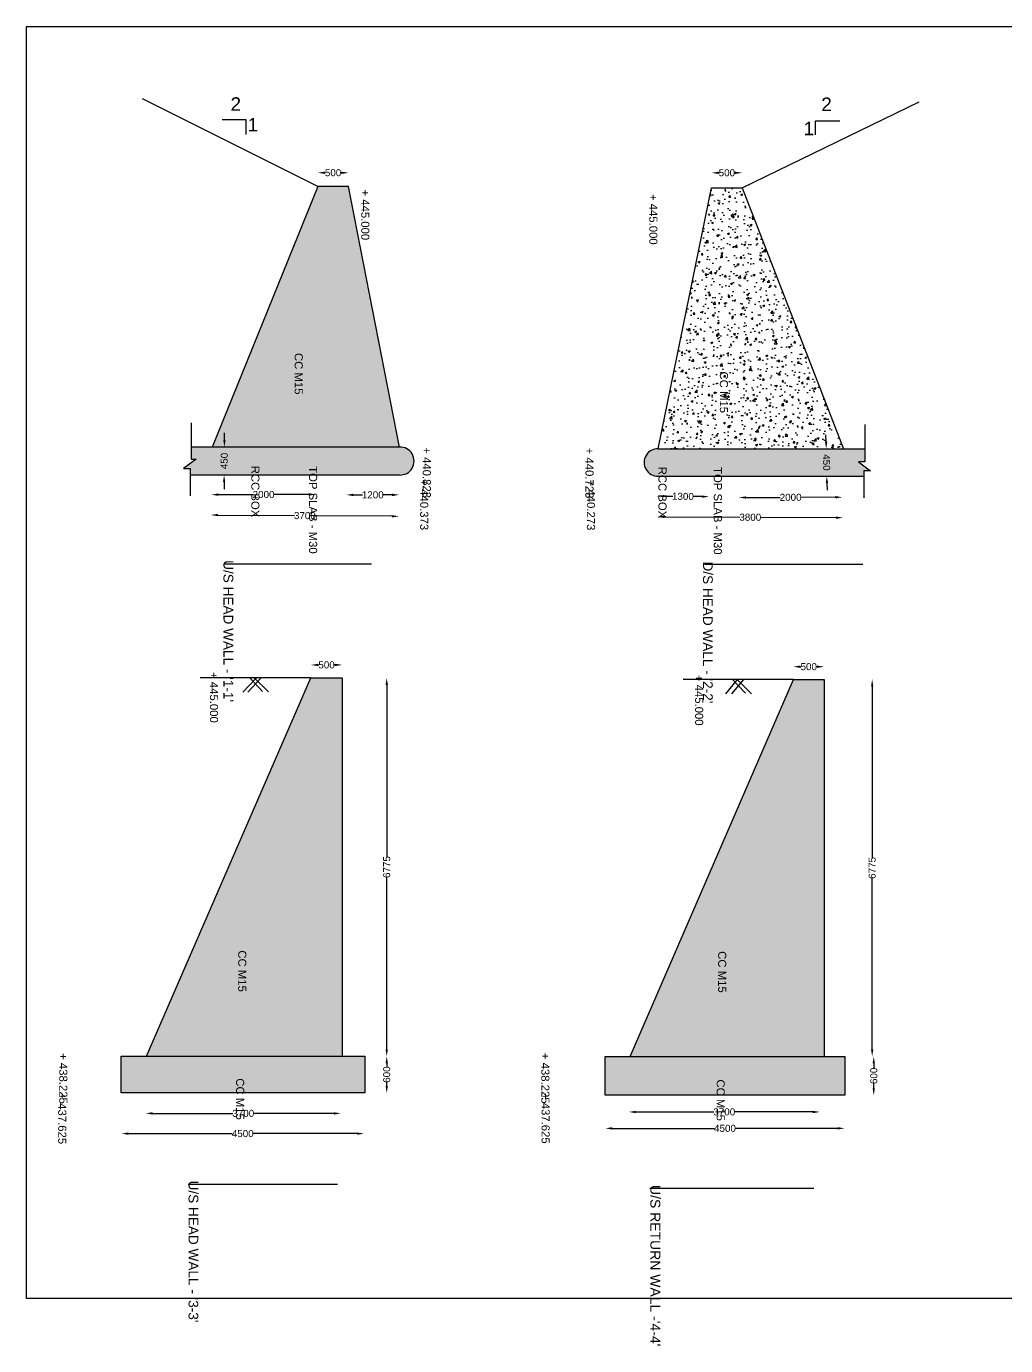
# Model space of a CAD drawing. Header units: millimetres. Extents: x 5867 to 51508, y 7566 to 34812.
# Drawn here: x 5867 to 23979, y 10404 to 34812 of the extents above; entities that cross this region are included whole.
import ezdxf

# ---------------------------------------------------------------- set-up
doc = ezdxf.new("R2010")
doc.units = ezdxf.units.MM
doc.header["$MEASUREMENT"] = 0
for name, color, linetype in [('DIM', 7, 'Continuous'), ('DWG', 7, 'Continuous'), ('TXT', 7, 'Continuous'), ('TXT @ 1', 7, 'Continuous')]:
    doc.layers.add(name, color=color, linetype=linetype)
doc.styles.add('Notes', font='arial.ttf', dxfattribs={"height": 0.1})
doc.styles.get("Standard").update_dxf_attribs({"font": 'arial.ttf'})
doc.dimstyles.new('Civil', dxfattribs={"dimtxt": 130, "dimasz": 130, "dimexe": 0.1, "dimexo": 0.0625, "dimgap": 0.09, "dimtad": 0, "dimdec": 0, "dimzin": 12, "dimdsep": 46, "dimtxsty": 'Standard', "dimcen": 0.1, "dimse1": 1, "dimse2": 1, "dimadec": 0, "dimazin": 2, "dimtfac": 1, "dimtdec": 0, "dimtofl": 0, "dimtmove": 0, "dimatfit": 3, "dimfxl": 1, "dimfrac": 1, "dimtolj": 1, "dimtzin": 0, "dimarcsym": 0})
pattern_1 = [(50, (0, 0), (358.63, -31.376), [37.5, -412.5]), (355, (0, 0), (-69.3757, 376.096), [30, -330]), (100.4514, (29.9, -2.6), (289.2544, 344.72), [31.87, -350.571]), (46.1842, (0, 100), (533.6207, -82.7596), [56.25, -618.75]), (96.6356, (44.47, 93.1), (467.331, 487.059), [47.805, -525.857]), (351.1842, (0, 100), (467.331, 487.059), [45, -495]), (21, (50, 75), (298.4535, -201.3094), [37.5, -412.5]), (326, (50, 75), (121.6577, 362.575), [30, -330]), (71.4514, (74.87, 58.22), (420.1112, 161.2656), [31.87, -350.571]), (37.5, (0, 0), (6.07993, 166.44693), [0, -326, 0, -335, 0, -331.25]), (7.5, (0, 0), (131.5348, 197.20586), [0, -191, 0, -318.5, 0, -126.25]), (327.5, (-111.5, 0), (266.9112, -11.27744), [0, -125, 0, -390, 0, -517.5]), (317.5, (-161.5, 0), (291.5931, 50.0525), [0, -162.5, 0, -259, 0, -367.5])]

# ---------------------------------------------------------------- blocks, each defined once
blk = doc.blocks.new('*D2')
at = {"layer": 'Defpoints', "color": 0, "transparency": 16777216}
for p in [(9634, 27029), (9525, 26512), (9630, 26511)]:
    blk.add_point(p, dxfattribs=at)
at = {"layer": 'DIM', "color": 0, "lineweight": -2, "transparency": 16777216}
for p, q in [((9530, 27160), (9532, 27290)), ((9524, 26382), (9523, 26252))]:
    blk.add_line(p, q, dxfattribs=at)
at = {"layer": 'DIM', "color": 0, "transparency": 16777216}
for points in [[(9509, 27160), (9552, 27159), (9529, 27030)], [(9503, 26382), (9546, 26382), (9525, 26512)]]:
    blk.add_solid(points, dxfattribs=at)
at = {"layer": 'DIM', "color": 0, "transparency": 16777216, "insert": (9527, 26771), "char_height": 130, "attachment_point": 5, "rotation": 89.5363}
blk.add_mtext('\\A1;450', dxfattribs=at)
blk = doc.blocks.new('*D3')
at = {"layer": 'Defpoints', "color": 0, "transparency": 16777216}
for p in [(11221, 26152), (11221, 26119), (9287, 26115)]:
    blk.add_point(p, dxfattribs=at)
at = {"layer": 'DIM', "color": 0, "lineweight": -2, "transparency": 16777216}
for p, q in [((9417, 26148), (10059, 26150)), ((11091, 26152), (10449, 26151))]:
    blk.add_line(p, q, dxfattribs=at)
at = {"layer": 'DIM', "color": 0, "transparency": 16777216}
for points in [[(9416, 26170), (9417, 26127), (9287, 26148)], [(11091, 26174), (11091, 26130), (11221, 26152)]]:
    blk.add_solid(points, dxfattribs=at)
at = {"layer": 'DIM', "color": 0, "transparency": 16777216, "insert": (10254, 26150), "char_height": 130, "attachment_point": 5, "rotation": 0.1239}
blk.add_mtext('\\A1;2000', dxfattribs=at)
blk = doc.blocks.new('*D4')
at = {"layer": 'Defpoints', "color": 0, "transparency": 16777216}
for p in [(12762, 26144), (11786, 26106), (12762, 26106)]:
    blk.add_point(p, dxfattribs=at)
at = {"layer": 'DIM', "color": 0, "lineweight": -2, "transparency": 16777216}
for p, q in [((11916, 26144), (12086, 26144)), ((12632, 26144), (12462, 26144))]:
    blk.add_line(p, q, dxfattribs=at)
at = {"layer": 'DIM', "color": 0, "transparency": 16777216}
for points in [[(11916, 26166), (11916, 26122), (11786, 26144)], [(12632, 26166), (12632, 26122), (12762, 26144)]]:
    blk.add_solid(points, dxfattribs=at)
at = {"layer": 'DIM', "color": 0, "transparency": 16777216, "insert": (12274, 26144), "char_height": 130, "attachment_point": 5}
blk.add_mtext('\\A1;1200', dxfattribs=at)
blk = doc.blocks.new('*D5')
at = {"layer": 'Defpoints', "color": 0, "transparency": 16777216}
for p in [(9278, 25755), (12757, 25730), (12758, 25747)]:
    blk.add_point(p, dxfattribs=at)
at = {"layer": 'DIM', "color": 0, "lineweight": -2, "transparency": 16777216}
for p, q in [((9408, 25771), (10824, 25761)), ((12628, 25748), (11212, 25758))]:
    blk.add_line(p, q, dxfattribs=at)
at = {"layer": 'DIM', "color": 0, "transparency": 16777216}
for points in [[(9409, 25793), (9408, 25749), (9278, 25772)], [(12628, 25769), (12627, 25726), (12758, 25747)]]:
    blk.add_solid(points, dxfattribs=at)
at = {"layer": 'DIM', "color": 0, "transparency": 16777216, "insert": (11018, 25759), "char_height": 130, "attachment_point": 5, "rotation": 359.5868}
blk.add_mtext('\\A1;3700', dxfattribs=at)
blk = doc.blocks.new('*D6')
at = {"layer": 'Defpoints', "color": 0, "transparency": 16777216}
for p in [(11824, 32104), (11256, 31850), (11824, 31850)]:
    blk.add_point(p, dxfattribs=at)
at = {"layer": 'DIM', "color": 0, "lineweight": -2, "transparency": 16777216}
for p, q in [((11386, 32104), (11396, 32104)), ((11694, 32104), (11683, 32104))]:
    blk.add_line(p, q, dxfattribs=at)
at = {"layer": 'DIM', "color": 0, "transparency": 16777216}
for points in [[(11386, 32125), (11386, 32082), (11256, 32104)], [(11694, 32125), (11694, 32082), (11824, 32104)]]:
    blk.add_solid(points, dxfattribs=at)
at = {"layer": 'DIM', "color": 0, "transparency": 16777216, "insert": (11540, 32104), "char_height": 130, "attachment_point": 5}
blk.add_mtext('\\A1;500', dxfattribs=at)
blk = doc.blocks.new('*D7')
at = {"layer": 'Defpoints', "color": 0, "transparency": 16777216}
for p in [(17529, 26090), (18493, 26111), (18493, 26080)]:
    blk.add_point(p, dxfattribs=at)
at = {"layer": 'DIM', "color": 0, "lineweight": -2, "transparency": 16777216}
for p, q in [((17659, 26120), (17823, 26118)), ((18363, 26112), (18199, 26114))]:
    blk.add_line(p, q, dxfattribs=at)
at = {"layer": 'DIM', "color": 0, "transparency": 16777216}
for points in [[(17659, 26141), (17659, 26098), (17529, 26121)], [(18363, 26134), (18363, 26090), (18493, 26111)]]:
    blk.add_solid(points, dxfattribs=at)
at = {"layer": 'DIM', "color": 0, "transparency": 16777216, "insert": (18011, 26116), "char_height": 130, "attachment_point": 5, "rotation": 359.3912}
blk.add_mtext('\\A1;1300', dxfattribs=at)
blk = doc.blocks.new('*D8')
at = {"layer": 'Defpoints', "color": 0, "transparency": 16777216}
for p in [(19046, 26090), (20959, 26100), (20959, 26095)]:
    blk.add_point(p, dxfattribs=at)
at = {"layer": 'DIM', "color": 0, "lineweight": -2, "transparency": 16777216}
for p, q in [((19176, 26096), (19808, 26097)), ((20829, 26100), (20198, 26098))]:
    blk.add_line(p, q, dxfattribs=at)
at = {"layer": 'DIM', "color": 0, "transparency": 16777216}
for points in [[(19176, 26117), (19176, 26074), (19046, 26095)], [(20829, 26122), (20829, 26078), (20959, 26100)]]:
    blk.add_solid(points, dxfattribs=at)
at = {"layer": 'DIM', "color": 0, "transparency": 16777216, "insert": (20003, 26098), "char_height": 130, "attachment_point": 5, "rotation": 0.1534}
blk.add_mtext('\\A1;2000', dxfattribs=at)
blk = doc.blocks.new('*D9')
at = {"layer": 'Defpoints', "color": 0, "transparency": 16777216}
for p in [(17539, 25721), (20974, 25721), (20974, 25706)]:
    blk.add_point(p, dxfattribs=at)
at = {"layer": 'DIM', "color": 0, "lineweight": -2, "transparency": 16777216}
for p, q in [((17669, 25736), (19063, 25730)), ((20844, 25722), (19451, 25728))]:
    blk.add_line(p, q, dxfattribs=at)
at = {"layer": 'DIM', "color": 0, "transparency": 16777216}
for points in [[(17669, 25758), (17669, 25715), (17539, 25737)], [(20845, 25744), (20844, 25700), (20974, 25721)]]:
    blk.add_solid(points, dxfattribs=at)
at = {"layer": 'DIM', "color": 0, "transparency": 16777216, "insert": (19257, 25729), "char_height": 130, "attachment_point": 5, "rotation": 359.7438}
blk.add_mtext('\\A1;3800', dxfattribs=at)
blk = doc.blocks.new('*D10')
at = {"layer": 'Defpoints', "color": 0, "transparency": 16777216}
for p in [(20631, 26997), (20641, 26491), (20672, 26491)]:
    blk.add_point(p, dxfattribs=at)
at = {"layer": 'DIM', "color": 0, "lineweight": -2, "transparency": 16777216}
for p, q in [((20659, 27127), (20656, 27257)), ((20674, 26361), (20677, 26232))]:
    blk.add_line(p, q, dxfattribs=at)
at = {"layer": 'DIM', "color": 0, "transparency": 16777216}
for points in [[(20681, 27128), (20637, 27127), (20662, 26997)], [(20696, 26362), (20653, 26361), (20672, 26491)]]:
    blk.add_solid(points, dxfattribs=at)
at = {"layer": 'DIM', "color": 0, "transparency": 16777216, "insert": (20667, 26744), "char_height": 130, "attachment_point": 5, "rotation": 271.1611}
blk.add_mtext('\\A1;450', dxfattribs=at)
blk = doc.blocks.new('*D11')
at = {"layer": 'Defpoints', "color": 0, "transparency": 16777216}
for p in [(19106, 32103), (18542, 31826), (19106, 31826)]:
    blk.add_point(p, dxfattribs=at)
at = {"layer": 'DIM', "color": 0, "lineweight": -2, "transparency": 16777216}
for p, q in [((18672, 32103), (18681, 32103)), ((18976, 32103), (18968, 32103))]:
    blk.add_line(p, q, dxfattribs=at)
at = {"layer": 'DIM', "color": 0, "transparency": 16777216}
for points in [[(18672, 32124), (18672, 32081), (18542, 32103)], [(18976, 32124), (18976, 32081), (19106, 32103)]]:
    blk.add_solid(points, dxfattribs=at)
at = {"layer": 'DIM', "color": 0, "transparency": 16777216, "insert": (18824, 32103), "char_height": 130, "attachment_point": 5}
blk.add_mtext('\\A1;500', dxfattribs=at)
blk = doc.blocks.new('*D36')
at = {"layer": 'Defpoints', "color": 0, "transparency": 16777216}
for p in [(17008, 14662), (20543, 14727), (20543, 14662)]:
    blk.add_point(p, dxfattribs=at)
at = {"layer": 'DIM', "color": 0, "lineweight": -2, "transparency": 16777216}
for p, q in [((17138, 14727), (18581, 14727)), ((20413, 14727), (18969, 14727))]:
    blk.add_line(p, q, dxfattribs=at)
at = {"layer": 'DIM', "color": 0, "transparency": 16777216}
for points in [[(17138, 14748), (17138, 14705), (17008, 14727)], [(20413, 14748), (20413, 14705), (20543, 14727)]]:
    blk.add_solid(points, dxfattribs=at)
at = {"layer": 'DIM', "color": 0, "transparency": 16777216, "insert": (18775, 14727), "char_height": 130, "attachment_point": 5}
blk.add_mtext('\\A1;3700', dxfattribs=at)
blk = doc.blocks.new('*D37')
at = {"layer": 'Defpoints', "color": 0, "transparency": 16777216}
for p in [(16574, 15036), (21003, 15036), (21003, 14424)]:
    blk.add_point(p, dxfattribs=at)
at = {"layer": 'DIM', "color": 0, "lineweight": -2, "transparency": 16777216}
for p, q in [((16704, 14424), (18592, 14424)), ((20873, 14424), (18985, 14424))]:
    blk.add_line(p, q, dxfattribs=at)
at = {"layer": 'DIM', "color": 0, "transparency": 16777216}
for points in [[(16704, 14445), (16704, 14402), (16574, 14424)], [(20873, 14445), (20873, 14402), (21003, 14424)]]:
    blk.add_solid(points, dxfattribs=at)
at = {"layer": 'DIM', "color": 0, "transparency": 16777216, "insert": (18789, 14424), "char_height": 130, "attachment_point": 5}
blk.add_mtext('\\A1;4500', dxfattribs=at)
blk = doc.blocks.new('*D38')
at = {"layer": 'Defpoints', "color": 0, "transparency": 16777216}
for p in [(21003, 15754), (21541, 15754), (21003, 15036)]:
    blk.add_point(p, dxfattribs=at)
at = {"layer": 'DIM', "color": 0, "lineweight": -2, "transparency": 16777216}
for p, q in [((21541, 15624), (21541, 15538)), ((21541, 15166), (21541, 15251))]:
    blk.add_line(p, q, dxfattribs=at)
at = {"layer": 'DIM', "color": 0, "transparency": 16777216}
for points in [[(21519, 15624), (21562, 15624), (21541, 15754)], [(21519, 15166), (21562, 15166), (21541, 15036)]]:
    blk.add_solid(points, dxfattribs=at)
at = {"layer": 'DIM', "color": 0, "transparency": 16777216, "insert": (21541, 15395), "char_height": 130, "attachment_point": 5, "rotation": 90}
blk.add_mtext('\\A1;600', dxfattribs=at)
blk = doc.blocks.new('*D39')
at = {"layer": 'Defpoints', "color": 0, "transparency": 16777216}
for p in [(20622, 22730), (21511, 22730), (20622, 15754)]:
    blk.add_point(p, dxfattribs=at)
at = {"layer": 'DIM', "color": 0, "lineweight": -2, "transparency": 16777216}
for p, q in [((21511, 22600), (21511, 19437)), ((21511, 15884), (21511, 19047))]:
    blk.add_line(p, q, dxfattribs=at)
at = {"layer": 'DIM', "color": 0, "transparency": 16777216}
for points in [[(21490, 22600), (21533, 22600), (21511, 22730)], [(21490, 15884), (21533, 15884), (21511, 15754)]]:
    blk.add_solid(points, dxfattribs=at)
at = {"layer": 'DIM', "color": 0, "transparency": 16777216, "insert": (21511, 19242), "char_height": 130, "attachment_point": 5, "rotation": 90}
blk.add_mtext('\\A1;6775', dxfattribs=at)
blk = doc.blocks.new('*D40')
at = {"layer": 'Defpoints', "color": 0, "transparency": 16777216}
for p in [(20622, 22965), (20054, 22730), (20622, 22730)]:
    blk.add_point(p, dxfattribs=at)
at = {"layer": 'DIM', "color": 0, "lineweight": -2, "transparency": 16777216}
for p, q in [((20184, 22965), (20194, 22965)), ((20492, 22965), (20481, 22965))]:
    blk.add_line(p, q, dxfattribs=at)
at = {"layer": 'DIM', "color": 0, "transparency": 16777216}
for points in [[(20184, 22986), (20184, 22943), (20054, 22965)], [(20492, 22986), (20492, 22943), (20622, 22965)]]:
    blk.add_solid(points, dxfattribs=at)
at = {"layer": 'DIM', "color": 0, "transparency": 16777216, "insert": (20338, 22965), "char_height": 130, "attachment_point": 5}
blk.add_mtext('\\A1;500', dxfattribs=at)
blk = doc.blocks.new('*D41')
at = {"layer": 'Defpoints', "color": 0, "transparency": 16777216}
for p in [(11708, 22998), (11131, 22759), (11708, 22759)]:
    blk.add_point(p, dxfattribs=at)
at = {"layer": 'DIM', "color": 0, "lineweight": -2, "transparency": 16777216}
for p, q in [((11261, 22998), (11276, 22998)), ((11578, 22998), (11563, 22998))]:
    blk.add_line(p, q, dxfattribs=at)
at = {"layer": 'DIM', "color": 0, "transparency": 16777216}
for points in [[(11261, 23019), (11261, 22976), (11131, 22998)], [(11578, 23019), (11578, 22976), (11708, 22998)]]:
    blk.add_solid(points, dxfattribs=at)
at = {"layer": 'DIM', "color": 0, "transparency": 16777216, "insert": (11419, 22998), "char_height": 130, "attachment_point": 5}
blk.add_mtext('\\A1;500', dxfattribs=at)
blk = doc.blocks.new('*D42')
at = {"layer": 'Defpoints', "color": 0, "transparency": 16777216}
for p in [(11708, 22759), (12532, 22759), (11708, 15757)]:
    blk.add_point(p, dxfattribs=at)
at = {"layer": 'DIM', "color": 0, "lineweight": -2, "transparency": 16777216}
for p, q in [((12532, 22629), (12532, 19453)), ((12532, 15887), (12532, 19063))]:
    blk.add_line(p, q, dxfattribs=at)
at = {"layer": 'DIM', "color": 0, "transparency": 16777216}
for points in [[(12511, 22629), (12554, 22629), (12532, 22759)], [(12511, 15887), (12554, 15887), (12532, 15757)]]:
    blk.add_solid(points, dxfattribs=at)
at = {"layer": 'DIM', "color": 0, "transparency": 16777216, "insert": (12532, 19258), "char_height": 130, "attachment_point": 5, "rotation": 90}
blk.add_mtext('\\A1;6775', dxfattribs=at)
blk = doc.blocks.new('*D43')
at = {"layer": 'Defpoints', "color": 0, "transparency": 16777216}
for p in [(12129, 15757), (12532, 15757), (12129, 15079)]:
    blk.add_point(p, dxfattribs=at)
at = {"layer": 'DIM', "color": 0, "lineweight": -2, "transparency": 16777216}
for p, q in [((12532, 15627), (12532, 15562)), ((12532, 15209), (12532, 15274))]:
    blk.add_line(p, q, dxfattribs=at)
at = {"layer": 'DIM', "color": 0, "transparency": 16777216}
for points in [[(12511, 15627), (12554, 15627), (12532, 15757)], [(12511, 15209), (12554, 15209), (12532, 15079)]]:
    blk.add_solid(points, dxfattribs=at)
at = {"layer": 'DIM', "color": 0, "transparency": 16777216, "insert": (12532, 15418), "char_height": 130, "attachment_point": 5, "rotation": 90}
blk.add_mtext('\\A1;600', dxfattribs=at)
blk = doc.blocks.new('*D44')
at = {"layer": 'Defpoints', "color": 0, "transparency": 16777216}
for p in [(8074, 14652), (11684, 14700), (11684, 14652)]:
    blk.add_point(p, dxfattribs=at)
at = {"layer": 'DIM', "color": 0, "lineweight": -2, "transparency": 16777216}
for p, q in [((8204, 14700), (9685, 14700)), ((11554, 14700), (10073, 14700))]:
    blk.add_line(p, q, dxfattribs=at)
at = {"layer": 'DIM', "color": 0, "transparency": 16777216}
for points in [[(8204, 14722), (8204, 14679), (8074, 14700)], [(11554, 14722), (11554, 14679), (11684, 14700)]]:
    blk.add_solid(points, dxfattribs=at)
at = {"layer": 'DIM', "color": 0, "transparency": 16777216, "insert": (9879, 14700), "char_height": 130, "attachment_point": 5}
blk.add_mtext('\\A1;3700', dxfattribs=at)
blk = doc.blocks.new('*D45')
at = {"layer": 'Defpoints', "color": 0, "transparency": 16777216}
for p in [(7625, 14305), (12112, 14326), (12112, 14305)]:
    blk.add_point(p, dxfattribs=at)
at = {"layer": 'DIM', "color": 0, "lineweight": -2, "transparency": 16777216}
for p, q in [((7755, 14326), (9672, 14326)), ((11982, 14326), (10065, 14326))]:
    blk.add_line(p, q, dxfattribs=at)
at = {"layer": 'DIM', "color": 0, "transparency": 16777216}
for points in [[(7755, 14348), (7755, 14305), (7625, 14326)], [(11982, 14348), (11982, 14305), (12112, 14326)]]:
    blk.add_solid(points, dxfattribs=at)
at = {"layer": 'DIM', "color": 0, "transparency": 16777216, "insert": (9869, 14326), "char_height": 130, "attachment_point": 5}
blk.add_mtext('\\A1;4500', dxfattribs=at)

msp = doc.modelspace()

# ---------------------------------------------------------------- hatches: boundary and pattern name
at = {"layer": 'DWG'}
h = msp.add_hatch(dxfattribs=at)
h.set_pattern_fill('AR-CONC', color=256, scale=50)
h.set_pattern_definition(pattern_1)
h.paths.add_polyline_path([(11823.6, 31849.5), (11255.6, 31849.5), (9301.6, 27028.8), (12769.4, 27028.8)])
h.paths.add_polyline_path([(19106.4, 31826.2), (18542, 31826.2), (17553.2, 26996.8), (20982.6, 26996.8)], flags=17)
h.paths.add_polyline_path([(17553.2, 26996.8), (18542, 31826.2), (19106.4, 31826.2), (20982.6, 26996.8), (21374.6, 26996.8), (21374.6, 26753.8), (21256.4, 26753.8), (21481.9, 26587.8), (21356.6, 26587.8), (21356.6, 26490.8), (17553.2, 26490.8, -1.0281691)])
h.paths.add_polyline_path([(12769.4, 27028.8), (8916.3, 27028.8), (8916.3, 26837.1), (8916.3, 26802.4), (9006.7, 26802.4), (8775.8, 26631.7), (8897.8, 26631.7), (8897.8, 26511.4), (12769.4, 26511.4, 1.0394421)])
h = msp.add_hatch(dxfattribs=at)
h.set_pattern_fill('AR-CONC', color=256, scale=50)
h.set_pattern_definition(pattern_1)
h.paths.add_polyline_path([(19106.4, 31826.2), (18542, 31826.2), (17553.2, 26996.8), (20982.6, 26996.8)])
h = msp.add_hatch(dxfattribs=at)
h.set_pattern_fill('AR-CONC', color=256, scale=50)
h.set_pattern_definition(pattern_1)
h.paths.add_polyline_path([(11707.7, 22759.3), (11130.8, 22759.3), (8086.1, 15757.1), (11707.7, 15757.1)])
h.paths.add_polyline_path([(12128.8, 15757.1), (7620.5, 15757.1), (7620.5, 15078.6), (12128.8, 15078.6)])
h.paths.add_polyline_path([(21003.2, 15753.6), (16574.2, 15753.6), (16574.2, 15035.6), (21003.2, 15035.6)])
h.paths.add_polyline_path([(20622.1, 22730.5), (20053.7, 22730.5), (17036.9, 15753.6), (20622.1, 15753.6)])
h.paths.add_polyline_path([(26117.7, 22714.9), (25453, 22714.9), (25453, 15698.9), (29039.2, 15698.9)])
h.paths.add_polyline_path([(29486.1, 15698.9), (25001.3, 15698.9), (25001.3, 14975.9), (29486.1, 14975.9)])

# ---------------------------------------------------------------- linework, layer by layer
msp.add_lwpolyline([(51508.4, 11272.9), (5867.3, 11272.9), (5867.3, 34811.9), (51508.4, 34811.9)], close=True)
for points in [[(11255.6, 31849.5), (8017, 33474.3)], [(19106.4, 31826.2), (22379, 33418.5)], [(12769.4, 27028.8), (11823.6, 31849.5), (11255.6, 31849.5), (9301.6, 27028.8)], [(17553.2, 26996.8), (18542, 31826.2), (19106.4, 31826.2), (20982.6, 26996.8)], [(8916.3, 27476.7), (8916.3, 26837.1), (8916.3, 26802.4), (9006.7, 26802.4), (8775.8, 26631.7), (8897.8, 26631.7), (8897.8, 26129.1)], [(21374.6, 27447.5), (21374.6, 26753.8), (21256.4, 26753.8), (21481.9, 26587.8), (21356.6, 26587.8), (21356.6, 26091.8)], [(12769.4, 27028.8), (8916.3, 27028.8)], [(17553.2, 26996.8), (21374.6, 26996.8)], [(12769.4, 26511.4), (8897.8, 26511.4)], [(17553.2, 26490.8), (21356.6, 26490.8)], [(8086.1, 15757.1), (11130.8, 22759.3), (11707.7, 22759.3), (11707.7, 15757.1)], [(11130.8, 22759.3), (9079.8, 22759.3)], [(10125.1, 22759.3), (9870.3, 22496.4)], [(10208.5, 22759.3), (9962.8, 22494.9)], [(10002.2, 22759.3), (10235.8, 22505.5)], [(10081.1, 22759.3), (10345, 22500.9)], [(17036.9, 15753.6), (20053.7, 22730.5), (20622.1, 22730.5), (20622.1, 15753.6)], [(20053.7, 22730.5), (18016.7, 22730.5)], [(19011.9, 22730.5), (18799.1, 22464.9)], [(19129.4, 22730.5), (18909.9, 22464.9)], [(18925.4, 22730.5), (19169.3, 22473.7)], [(19011.9, 22730.5), (19277.9, 22460.4)]]:
    msp.add_lwpolyline(points, dxfattribs=at)
for points in [[(7620.5, 15757.1), (12128.8, 15757.1), (12128.8, 15078.6), (7620.5, 15078.6)], [(16574.2, 15753.6), (21003.2, 15753.6), (21003.2, 15035.6), (16574.2, 15035.6)]]:
    msp.add_lwpolyline(points, close=True, dxfattribs=at)
for centre, radius, start, end in [((12779.4, 26770.1), 258.9, 267.78411, 92.21589), ((17546.2, 26743.8), 253.1, 88.40855, 271.59145)]:
    msp.add_arc(centre, radius, start, end, dxfattribs=at)
at = {"layer": 'TXT'}
for p, q in [((9525.1, 24865.6), (12252.1, 24865.6)), ((18409.2, 24861.2), (21338.6, 24861.2)), ((8857.5, 13392.1), (11621.8, 13392.1)), ((17397, 13315.8), (20434.8, 13315.8))]:
    msp.add_line(p, q, dxfattribs=at)
for points in [[(9488.6, 33091.8), (9925.8, 33091.8), (9925.8, 32813.5)], [(20465.8, 32803.3), (20465.8, 33063.2), (20915.6, 33063.2)]]:
    msp.add_lwpolyline(points, dxfattribs=at)

# ---------------------------------------------------------------- texts
for s, p in [('2', (9643.4, 33250.3)), ('2', (20570.4, 33245.9)), ('1', (9960.6, 32867.6)), ('1', (20243.9, 32797.1))]:
    msp.add_text(s, height=250, dxfattribs=at).set_placement(p)
at = {"layer": 'TXT @ 1', "style": 'Notes'}
for s, height, p in [('+ 445.000', 150, (12060.9, 31793.8)), ('+ 445.000', 150, (17388.5, 31711.6)), ('CC M15', 150, (10829.3, 28769.1)), ('CC M15', 150, (18694.8, 28426.5)), ('+ 440.823', 150, (13198.5, 27024.2)), ('+ 440.723', 150, (16208.1, 27017.3)), ('RCC BOX ', 150, (10027.3, 26682.9)), ('TOP SLAB - M30 ', 150, (11095.3, 26674.8)), ('RCC BOX ', 150, (17557.8, 26665.9)), ('TOP SLAB - M30 ', 150, (18582.1, 26657.6)), ('+ 440.373', 150, (13150.8, 26429.9)), ('+ 440.273', 150, (16234.9, 26425.3)), ("U/S HEAD WALL - '1-1'", 180, (9512.9, 24936.2)), ("D/S HEAD WALL - '2-2'", 180, (18382.4, 24911.5)), ('+ 445.000', 150, (9262.4, 22865.6)), ('+ 445.000', 150, (18236.2, 22813.4)), ('CC M15', 150, (9785.5, 17716.6)), ('CC M15', 150, (18662.7, 17701.4)), ('+ 438.225', 150, (6475.5, 15815.4)), ('+ 438.225', 150, (15391.2, 15819.9)), ('CC M15', 150, (9745.8, 15349.7)), ('CC M15', 150, (18634, 15328.7)), ('+ 437.625', 150, (6456.1, 15069.6)), ('+ 437.625', 150, (15396.8, 15078)), ("U/S HEAD WALL - '3-3'", 180, (8866.6, 13457.4)), ("U/S RETURN WALL -'4-4'", 185, (17407.8, 13375.7))]:
    msp.add_text(s, height=height, rotation=270, dxfattribs=at).set_placement(p)

# ---------------------------------------------------------------- dimensions: what is measured, and where the dimension line sits
at = {"layer": 'DIM'}
for p1, p2, distance, text, picture, middle in [((11255.6, 31849.5), (11823.6, 31849.5), 254.1, '500', '*D6', (11539.6, 32103.6)), ((18542, 31826.2), (19106.4, 31826.2), 276.4, '500', '*D11', (18824.2, 32102.6)), ((9634.1, 27028.8), (9629.9, 26511.4), -104.7, '450', '*D2', (9527.4, 26771)), ((20630.8, 26996.8), (20641.1, 26490.8), 30.8, '450', '*D10', (20666.7, 26744.4)), ((9286.6, 26114.7), (11220.9, 26118.8), 33.5, '2000', '*D3', (10253.7, 26150.2)), ((11786.1, 26106.3), (12761.7, 26106.3), 37.6, '1200', '*D4', (12273.9, 26143.9)), ((17528.7, 26090.2), (18492.7, 26079.9), 30.8, '1300', '*D7', (18011, 26115.8)), ((19046.4, 26090.2), (20959, 26095.3), 5.1, '2000', '*D8', (20002.7, 26097.9)), ((9278.2, 25755), (12757.5, 25729.9), 16.8, '3700', '*D5', (11018, 25759.3)), ((17539, 25721.4), (20974.4, 25706.1), 15.4, '3800', '*D9', (19256.7, 25729.1)), ((11130.8, 22759.3), (11707.7, 22759.3), 238.4, '500', '*D41', (11419.3, 22997.7)), ((20053.7, 22730.5), (20622.1, 22730.5), 234.1, '500', '*D40', (20337.9, 22964.6)), ((11707.7, 15757.1), (11707.7, 22759.3), -824.7, '6775', '*D42', (12532.4, 19258.2)), ((20622.1, 15753.6), (20622.1, 22730.5), -889.2, '6775', '*D39', (21511.3, 19242.1)), ((12128.8, 15078.6), (12128.8, 15757.1), -403.7, '600', '*D43', (12532.4, 15417.9)), ((21003.2, 15035.6), (21003.2, 15753.6), -537.5, '600', '*D38', (21540.7, 15394.6)), ((16574.2, 15035.6), (21003.2, 15035.6), -612.1, '4500', '*D37', (18788.7, 14423.5)), ((8074, 14652.1), (11684.5, 14652.1), 48.1, '3700', '*D44', (9879.2, 14700.2)), ((17007.6, 14661.8), (20543, 14661.8), 65, '3700', '*D36', (18775.3, 14726.8)), ((7624.7, 14304.9), (12112.4, 14304.9), 21.4, '4500', '*D45', (9868.5, 14326.2))]:
    dim = msp.add_aligned_dim(p1=p1, p2=p2, distance=distance, text=text, dimstyle='Civil', dxfattribs=at)
    dim.commit()
    dim.dimension.update_dxf_attribs({"geometry": picture, "text_midpoint": middle})

doc.saveas('drawing.dxf')
